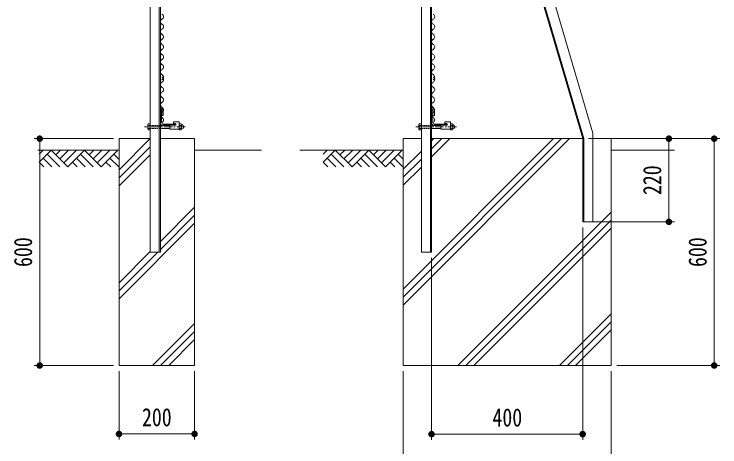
# Model space of a CAD drawing. Units: millimetres, scale not verified. Extents: x -4455 to 4455, y -3150 to 3150.
# Drawn here: x -347 to 1521, y -973 to 171 of the extents above; entities that cross this region are included whole.
import ezdxf
from ezdxf.enums import TextEntityAlignment as Align

# ---------------------------------------------------------------- set-up
doc = ezdxf.new("R2010")
doc.units = ezdxf.units.MM
doc.header["$LTSCALE"] = 30
doc.linetypes.add('USER1', pattern=[1.125, 0.75, -0.125, 0.125, -0.125])
doc.linetypes.add('USER3', pattern=[0.1875, 0.125, -0.0625])
for name, color, linetype, lineweight in [('0-1_D-BMK', 2, 'USER1', 13), ('0-2_GL', 7, 'Continuous', 9), ('0-3_D-STR1', 1, 'Continuous', 18), ('0-4_1部材', 7, 'Continuous', 9), ('0-5_4基礎', 4, 'Continuous', 18), ('0-6_D-STR3', 3, 'Continuous', 13), ('0-7_D-STR4', 4, 'Continuous', 18), ('0-8_D-STR2', 2, 'Continuous', 13), ('0-9_D-STR-DIM', 1, 'Continuous', 18), ('0-A_SUNPOU', 1, 'Continuous', 18), ('0-E_0', 1, 'Continuous', 18), ('0-F_AMI', 3, 'Continuous', 18)]:
    doc.layers.add(name, color=color, linetype=linetype, lineweight=lineweight)
doc.styles.add('ＭＳ ゴシック', font='')
doc.styles.get('ＭＳ ゴシック').set_extended_font_data('MS Gothic')

# ---------------------------------------------------------------- blocks, each defined once
blk = doc.blocks.new('GL-マーク')
at = {"layer": '0-E_0'}
for p, q in [((-418.12, -21.21), (-396.91, 0)), ((-418.12, -63.64), (-354.48, 0)), ((-354.48, 0), (-265.86, -88.62)), ((-304.52, 0), (-329.5, -24.98)), ((-262.09, 0), (-308.29, -46.2)), ((-219.67, 0), (-287.08, -67.41)), ((-177.24, 0), (-265.86, -88.62)), ((-177.24, 0), (-88.62, -88.62)), ((-127.28, 0), (-152.26, -24.98)), ((-84.85, 0), (-131.05, -46.19)), ((-42.43, 0), (-109.83, -67.41)), ((0, 0), (-88.62, -88.62)), ((-375.7, -21.21), (-308.29, -88.62)), ((-198.45, -21.21), (-131.05, -88.62)), ((4.99, -47.42), (-21.21, -21.21)), ((-418.12, -63.64), (-393.14, -88.62)), ((-396.91, -42.43), (-350.71, -88.62)), ((-240.88, -63.64), (-215.9, -88.62)), ((-219.67, -42.43), (-173.47, -88.62)), ((-38.66, -88.62), (-63.64, -63.64)), ((3.77, -88.62), (-42.43, -42.43))]:
    blk.add_line(p, q, dxfattribs=at)
blk = doc.blocks.new('M1')
at = {"layer": '0-A_SUNPOU'}
blk.add_line((-7.5, 0), (-57.86, 0), dxfattribs=at)
for points in [[(0, 0), (-7.5, 0), (-7.44, 0.94)], [(0, 0), (-7.44, -0.94), (-7.5, 0)], [(0, 0), (-7.44, 0.94), (-7.26, 1.87)], [(0, 0), (-7.26, -1.87), (-7.44, -0.94)], [(0, 0), (-7.26, 1.87), (-6.97, 2.76)], [(0, 0), (-6.97, -2.76), (-7.26, -1.87)], [(0, 0), (-6.97, 2.76), (-6.57, 3.61)], [(0, 0), (-6.57, -3.61), (-6.97, -2.76)], [(0, 0), (-6.57, 3.61), (-6.07, 4.41)], [(0, 0), (-6.07, -4.41), (-6.57, -3.61)], [(0, 0), (-6.07, 4.41), (-5.47, 5.13)], [(0, 0), (-5.47, -5.13), (-6.07, -4.41)], [(0, 0), (-5.47, 5.13), (-4.78, 5.78)], [(0, 0), (-4.78, -5.78), (-5.47, -5.13)], [(0, 0), (-4.78, 5.78), (-4.02, 6.33)], [(0, 0), (-4.02, -6.33), (-4.78, -5.78)], [(0, 0), (-4.02, 6.33), (-3.19, 6.79)], [(0, 0), (-3.19, -6.79), (-4.02, -6.33)], [(0, 0), (-3.19, 6.79), (-2.32, 7.13)], [(0, 0), (-2.32, -7.13), (-3.19, -6.79)], [(0, 0), (-2.32, 7.13), (-1.41, 7.37)], [(0, 0), (-1.41, -7.37), (-2.32, -7.13)], [(0, 0), (-1.41, 7.37), (-0.47, 7.49)], [(0, 0), (-0.47, -7.49), (-1.41, -7.37)], [(0, 0), (-0.47, 7.49), (0.47, 7.49)], [(0, 0), (0.47, -7.49), (-0.47, -7.49)], [(0, 0), (0.47, 7.49), (1.41, 7.37)], [(0, 0), (1.41, 7.37), (2.32, 7.13)], [(0, 0), (2.32, 7.13), (3.19, 6.79)], [(0, 0), (3.19, 6.79), (4.02, 6.33)], [(0, 0), (4.02, 6.33), (4.78, 5.78)], [(0, 0), (4.78, 5.78), (5.47, 5.13)], [(0, 0), (5.47, 5.13), (6.07, 4.41)], [(0, 0), (6.07, 4.41), (6.57, 3.61)], [(0, 0), (6.57, 3.61), (6.97, 2.76)], [(0, 0), (6.97, 2.76), (7.26, 1.87)], [(0, 0), (7.26, 1.87), (7.44, 0.94)], [(0, 0), (7.44, 0.94), (7.5, 0)], [(0, 0), (1.41, -7.37), (0.47, -7.49)], [(0, 0), (2.32, -7.13), (1.41, -7.37)], [(0, 0), (3.19, -6.79), (2.32, -7.13)], [(0, 0), (4.02, -6.33), (3.19, -6.79)], [(0, 0), (4.78, -5.78), (4.02, -6.33)], [(0, 0), (5.47, -5.13), (4.78, -5.78)], [(0, 0), (6.07, -4.41), (5.47, -5.13)], [(0, 0), (6.57, -3.61), (6.07, -4.41)], [(0, 0), (6.97, -2.76), (6.57, -3.61)], [(0, 0), (7.26, -1.87), (6.97, -2.76)], [(0, 0), (7.44, -0.94), (7.26, -1.87)], [(0, 0), (7.5, 0), (7.44, -0.94)]]:
    blk.add_solid(points, dxfattribs=at)

msp = doc.modelspace()

# ---------------------------------------------------------------- linework, layer by layer
at = {"layer": '0-1_D-BMK'}
for p, q in [((105.85, -126.83), (-1.6, -126.83)), ((823.69, -126.83), (716.24, -126.83))]:
    msp.add_line(p, q, dxfattribs=at)
at = {"layer": '0-2_GL'}
for p, q in [((-284.11, -187.99), (-69.39, -187.99)), ((307.53, -187.99), (130.61, -187.99)), ((683, -187.99), (409.43, -187.99)), ((1401.29, -187.99), (1233, -187.99))]:
    msp.add_line(p, q, dxfattribs=at)
at = {"layer": '0-3_D-STR1'}
for p, q in [((13.16, 1707.99), (13.16, -457.99)), ((37.16, 1702.67), (37.16, -457.99)), ((40.16, 1702.01), (40.16, -157.99)), ((731, 1707.99), (731, -457.99)), ((755, 1702.67), (755, -457.99)), ((758, 1702.01), (758, -457.99)), ((795, 1186.55), (1185, -143.45)), ((768, 1172.01), (1158, -157.99)), ((771, 1172.44), (1161, -157.56)), ((40.16, -70.14), (47.89, -81.35)), ((758, -70.14), (765.73, -81.35)), ((40.16, -77.19), (43.89, -82.59)), ((40.16, -82.38), (41.16, -82.38)), ((40.16, -82.38), (40.16, -117.38)), ((43.16, -84.38), (43.16, -114.38)), ((43.89, -96.43), (43.89, -82.59)), ((47.89, -96.43), (47.89, -81.35)), ((758, -77.19), (761.73, -82.59)), ((758, -82.38), (759, -82.38)), ((758, -82.38), (758, -117.38)), ((761, -84.38), (761, -114.38)), ((761.73, -96.43), (761.73, -82.59)), ((765.73, -96.43), (765.73, -81.35)), ((47.89, -96.43), (43.89, -96.43)), ((765.73, -96.43), (761.73, -96.43)), ((47.66, -122.38), (72.66, -122.38)), ((48.16, -119.38), (78.16, -119.38)), ((80.16, -122.38), (80.16, -121.38)), ((765.5, -122.38), (790.5, -122.38)), ((766, -119.38), (796, -119.38)), ((798, -122.38), (798, -121.38)), ((1185, -143.45), (1185, -377.99)), ((1158, -157.99), (1158, -377.99)), ((1161, -157.56), (1161, -377.99)), ((1158, -377.99), (1185, -377.99)), ((758, -457.99), (731, -457.99))]:
    msp.add_line(p, q, dxfattribs=at)
for centre, radius, start, end in [((41.16, -84.38), 2, 0, 90), ((759, -84.38), 2, 0, 90), ((45.16, -117.38), 5, 180, 270), ((48.16, -114.38), 5, 180, 270), ((78.16, -121.38), 2, 0, 90), ((763, -117.38), 5, 180, 270), ((766, -114.38), 5, 180, 270), ((796, -121.38), 2, 0, 90)]:
    msp.add_arc(centre, radius, start, end, dxfattribs=at)
at = {"layer": '0-4_1部材'}
for p, q in [((45.16, -122.38), (80.16, -122.38)), ((763, -122.38), (798, -122.38)), ((40.16, -157.99), (40.16, -457.99)), ((40.16, -457.99), (13.16, -457.99))]:
    msp.add_line(p, q, dxfattribs=at)
at = {"layer": '0-5_4基礎', "color": 7, "lineweight": 9}
for p, q in [((-69.39, -757.99), (-69.39, -157.99)), ((-69.39, -157.99), (13.16, -157.99)), ((40.16, -157.99), (130.61, -157.99)), ((130.61, -757.99), (130.61, -157.99)), ((-69.39, -757.99), (130.61, -757.99))]:
    msp.add_line(p, q, dxfattribs=at)
at = {"layer": '0-5_4基礎'}
for p, q in [((-69.39, -240.54), (13.16, -157.99)), ((758, -163.76), (763.77, -157.99)), ((-69.39, -261.75), (13.16, -179.2)), ((-69.39, -282.97), (13.16, -200.42)), ((40.16, -429.67), (130.61, -339.22)), ((40.16, -450.89), (130.61, -360.44)), ((-69.39, -581.65), (130.61, -381.65)), ((-69.39, -539.22), (13.16, -456.68)), ((-69.39, -560.44), (33.05, -457.99)), ((19.66, -757.99), (130.61, -647.05)), ((40.88, -757.99), (130.61, -668.26)), ((62.09, -757.99), (130.61, -689.47))]:
    msp.add_line(p, q, dxfattribs=at)
at = {"layer": '0-6_D-STR3'}
for p, q in [((6.76, -132.75), (6.76, -120.91)), ((7.44, -122.83), (13.16, -122.83)), ((13.16, -134.67), (13.16, -118.99)), ((35.25, -122.83), (64.97, -122.83)), ((64.97, -133.15), (64.97, -122.65)), ((64.97, -122.65), (79.72, -122.65)), ((74.97, -113.15), (89.97, -113.15)), ((74.97, -118.15), (74.97, -113.15)), ((74.97, -118.15), (79.72, -118.15)), ((89.97, -133.15), (89.97, -113.15)), ((95.26, -118.99), (89.97, -118.99)), ((89.97, -118.99), (89.97, -134.67)), ((95.68, -122.83), (89.97, -122.83)), ((96.37, -120.91), (95.26, -118.99)), ((96.37, -120.91), (96.37, -132.75)), ((724.6, -132.75), (724.6, -120.91)), ((725.28, -122.83), (731, -122.83)), ((731, -134.67), (731, -118.99)), ((753.09, -122.83), (782.81, -122.83)), ((782.81, -133.15), (782.81, -122.65)), ((782.81, -122.65), (797.56, -122.65)), ((792.81, -113.15), (807.81, -113.15)), ((792.81, -118.15), (792.81, -113.15)), ((792.81, -118.15), (797.56, -118.15)), ((807.81, -133.15), (807.81, -113.15)), ((813.1, -118.99), (807.81, -118.99)), ((807.81, -118.99), (807.81, -134.67)), ((813.52, -122.83), (807.81, -122.83)), ((814.21, -120.91), (813.1, -118.99)), ((814.21, -120.91), (814.21, -132.75)), ((6.76, -132.75), (7.87, -134.67)), ((7.44, -130.83), (13.16, -130.83)), ((7.87, -134.67), (13.16, -134.67)), ((40.16, -130.83), (65.01, -130.83)), ((64.97, -133.15), (89.97, -133.15)), ((95.68, -130.83), (89.97, -130.83)), ((724.6, -132.75), (725.71, -134.67)), ((725.28, -130.83), (731, -130.83)), ((725.71, -134.67), (731, -134.67)), ((758, -130.83), (782.85, -130.83)), ((782.81, -133.15), (807.81, -133.15)), ((813.52, -130.83), (807.81, -130.83))]:
    msp.add_line(p, q, dxfattribs=at)
at = {"layer": '0-6_D-STR3', "color": 1, "linetype": 'USER3'}
for p, q in [((13.16, -122.83), (40.16, -122.83)), ((731, -122.83), (758, -122.83)), ((13.16, -130.83), (40.16, -130.83)), ((731, -130.83), (758, -130.83))]:
    msp.add_line(p, q, dxfattribs=at)
at = {"layer": '0-6_D-STR3'}
for points in [[(6.76, -120.91), (7.87, -118.99), (13.16, -118.99)], [(724.6, -120.91), (725.71, -118.99), (731, -118.99)], [(96.37, -132.75), (95.26, -134.67), (89.97, -134.67)], [(814.21, -132.75), (813.1, -134.67), (807.81, -134.67)]]:
    msp.add_lwpolyline(points, dxfattribs=at)
for centre, radius, start, end in [((9.79, -120.91), 3.03, 180, 219.3382), ((18.76, -126.83), 12, 160.52878, 199.47122), ((79.72, -120.4), 2.25, 270, 90), ((93.34, -120.91), 3.03, 320.6618, 0), ((84.37, -126.83), 12, 340.52878, 19.47122), ((95.58, -126.83), 5.97, 277.58062, 82.41938), ((727.63, -120.91), 3.03, 180, 219.3382), ((736.6, -126.83), 12, 160.52878, 199.47122), ((797.56, -120.4), 2.25, 270, 90), ((811.18, -120.91), 3.03, 320.6618, 0), ((802.21, -126.83), 12, 340.52878, 19.47122), ((813.42, -126.83), 5.97, 277.58062, 82.41938), ((9.79, -132.75), 3.03, 140.6618, 180), ((93.34, -132.75), 3.03, 0, 39.3382), ((727.63, -132.75), 3.03, 140.6618, 180), ((811.18, -132.75), 3.03, 0, 39.3382)]:
    msp.add_arc(centre, radius, start, end, dxfattribs=at)
at = {"layer": '0-7_D-STR4', "color": 7, "lineweight": 9}
for p, q in [((683, -157.99), (731, -157.99)), ((683, -757.99), (683, -157.99)), ((758, -157.99), (1158, -157.99)), ((1185, -157.99), (1233, -157.99)), ((1233, -757.99), (1233, -157.99)), ((683, -757.99), (1233, -757.99))]:
    msp.add_line(p, q, dxfattribs=at)
at = {"layer": '0-7_D-STR4'}
for p, q in [((683, -598.12), (1123.13, -157.99)), ((683, -576.91), (1101.92, -157.99)), ((683, -555.7), (1080.7, -157.99)), ((758, -206.19), (806.19, -157.99)), ((758, -184.97), (784.98, -157.99)), ((683, -238.76), (731, -190.76)), ((683, -259.97), (731, -211.97)), ((683, -281.19), (731, -233.19)), ((827.65, -757.99), (1233, -352.64)), ((848.86, -757.99), (1233, -373.86)), ((870.08, -757.99), (1233, -395.07)), ((1096.22, -757.99), (1233, -621.21)), ((1117.43, -757.99), (1233, -642.42)), ((1138.64, -757.99), (1233, -663.63))]:
    msp.add_line(p, q, dxfattribs=at)
at = {"layer": '0-8_D-STR2'}
for centre, radius, start, end in [((40.8, 164.71), 7.56, 298.07249, 61.92751), ((758.64, 164.71), 7.56, 298.07249, 61.92751), ((47.91, 151.38), 7.56, 118.07249, 241.92751), ((765.75, 151.38), 7.56, 118.07249, 241.92751), ((47.91, 124.71), 7.56, 118.07249, 241.92751), ((40.8, 138.05), 7.56, 298.07249, 61.92751), ((765.75, 124.71), 7.56, 118.07249, 241.92751), ((758.64, 138.05), 7.56, 298.07249, 61.92751), ((40.8, 111.38), 7.56, 298.07249, 61.92751), ((758.64, 111.38), 7.56, 298.07249, 61.92751), ((47.91, 98.05), 7.56, 118.07249, 241.92751), ((765.75, 98.05), 7.56, 118.07249, 241.92751), ((47.91, 71.38), 7.56, 118.07249, 241.92751), ((40.8, 84.71), 7.56, 298.07249, 61.92751), ((765.75, 71.38), 7.56, 118.07249, 241.92751), ((758.64, 84.71), 7.56, 298.07249, 61.92751), ((40.8, 58.05), 7.56, 298.07249, 61.92751), ((758.64, 58.05), 7.56, 298.07249, 61.92751), ((47.91, 44.71), 7.56, 118.07249, 241.92751), ((40.8, 31.38), 7.56, 298.07249, 61.92751), ((765.75, 44.71), 7.56, 118.07249, 241.92751), ((758.64, 31.38), 7.56, 298.07249, 61.92751), ((47.91, 18.05), 7.56, 118.07249, 241.92751), ((765.75, 18.05), 7.56, 118.07249, 241.92751), ((40.8, 4.71), 7.56, 298.07249, 61.92751), ((44.97, 1.38), 3.39, 259.61114, 100.38886), ((40.8, -1.95), 7.56, 298.07249, 61.92751), ((758.64, 4.71), 7.56, 298.07249, 61.92751), ((762.81, 1.38), 3.39, 259.61114, 100.38886), ((758.64, -1.95), 7.56, 298.07249, 61.92751), ((47.91, -15.29), 7.56, 118.07249, 241.92751), ((765.75, -15.29), 7.56, 118.07249, 241.92751), ((47.91, -41.95), 7.56, 118.07249, 241.92751), ((40.8, -28.62), 7.56, 298.07249, 61.92751), ((765.75, -41.95), 7.56, 118.07249, 241.92751), ((758.64, -28.62), 7.56, 298.07249, 61.92751), ((40.8, -55.29), 7.56, 298.07249, 61.92751), ((758.64, -55.29), 7.56, 298.07249, 61.92751)]:
    msp.add_arc(centre, radius, start, end, dxfattribs=at)
at = {"layer": '0-9_D-STR-DIM'}
for p, q in [((-84.39, -157.99), (-294.25, -157.99)), ((1173, -157.99), (1401.19, -157.99)), ((1173, -157.99), (1521.19, -157.99)), ((-279.25, -192.49), (-279.25, -723.49)), ((1386.19, -192.49), (1386.19, -343.49)), ((1506.19, -192.49), (1506.19, -723.49)), ((1173, -377.99), (1401.19, -377.99)), ((1158, -392.99), (1158, -954.51)), ((758, -472.99), (758, -954.51)), ((-84.39, -757.99), (-294.25, -757.99)), ((1248, -757.99), (1521.19, -757.99)), ((-69.39, -772.99), (-69.39, -953.94)), ((130.61, -772.99), (130.61, -953.94)), ((683, -772.99), (683, -1074.51)), ((1233, -772.99), (1233, -1074.51)), ((-34.89, -938.94), (96.11, -938.94)), ((792.5, -939.51), (1123.5, -939.51))]:
    msp.add_line(p, q, dxfattribs=at)
at = {"layer": '0-F_AMI'}
for centre, start, end in [((47.91, -68.62), 118.07249, 241.92751), ((765.75, -68.62), 118.07249, 241.92751), ((47.91, -95.29), 118.07249, 241.92751), ((40.8, -81.95), 298.07249, 61.92751), ((765.75, -95.29), 118.07249, 241.92751), ((758.64, -81.95), 298.07249, 61.92751), ((40.8, -108.62), 298.07249, 61.92751), ((758.64, -108.62), 298.07249, 61.92751)]:
    msp.add_arc(centre, 7.56, start, end, dxfattribs=at)

# ---------------------------------------------------------------- block references
at = {"layer": '0-2_GL', "xscale": 0.5, "yscale": 0.5}
for p in [(-72.05, -188.14), (680.34, -188.14)]:
    msp.add_blockref('GL-マーク', p, dxfattribs=at)
at = {"layer": '0-9_D-STR-DIM', "xscale": 1.15, "yscale": 1.15}
for p, rotation in [((-279.25, -157.99), 90), ((1386.19, -157.99), 90), ((1506.19, -157.99), 90), ((1386.19, -377.99), 270), ((-279.25, -757.99), 270), ((1506.19, -757.99), 270), ((-69.39, -938.94), 180), ((758, -939.51), 180)]:
    msp.add_blockref('M1', p, dxfattribs=dict(at, rotation=rotation))
for p in [(130.61, -938.94), (1158, -939.51)]:
    msp.add_blockref('M1', p, dxfattribs=at)

# ---------------------------------------------------------------- texts
at = {"layer": '0-9_D-STR-DIM', "color": 3, "style": 'ＭＳ ゴシック', "width": 0.8}
for s, p in [('220', (1380.44, -307.19)), ('600', (-285, -497.39)), ('600', (1500.44, -497.39))]:
    msp.add_text(s, height=48.17, rotation=90, dxfattribs=at).set_placement(p, align=Align.BOTTOM_LEFT)
for s, p in [('200', (-8.59, -933.2)), ('400', (919.2, -933.76))]:
    msp.add_text(s, height=48.17, dxfattribs=at).set_placement(p, align=Align.BOTTOM_LEFT)

doc.saveas('drawing.dxf')
